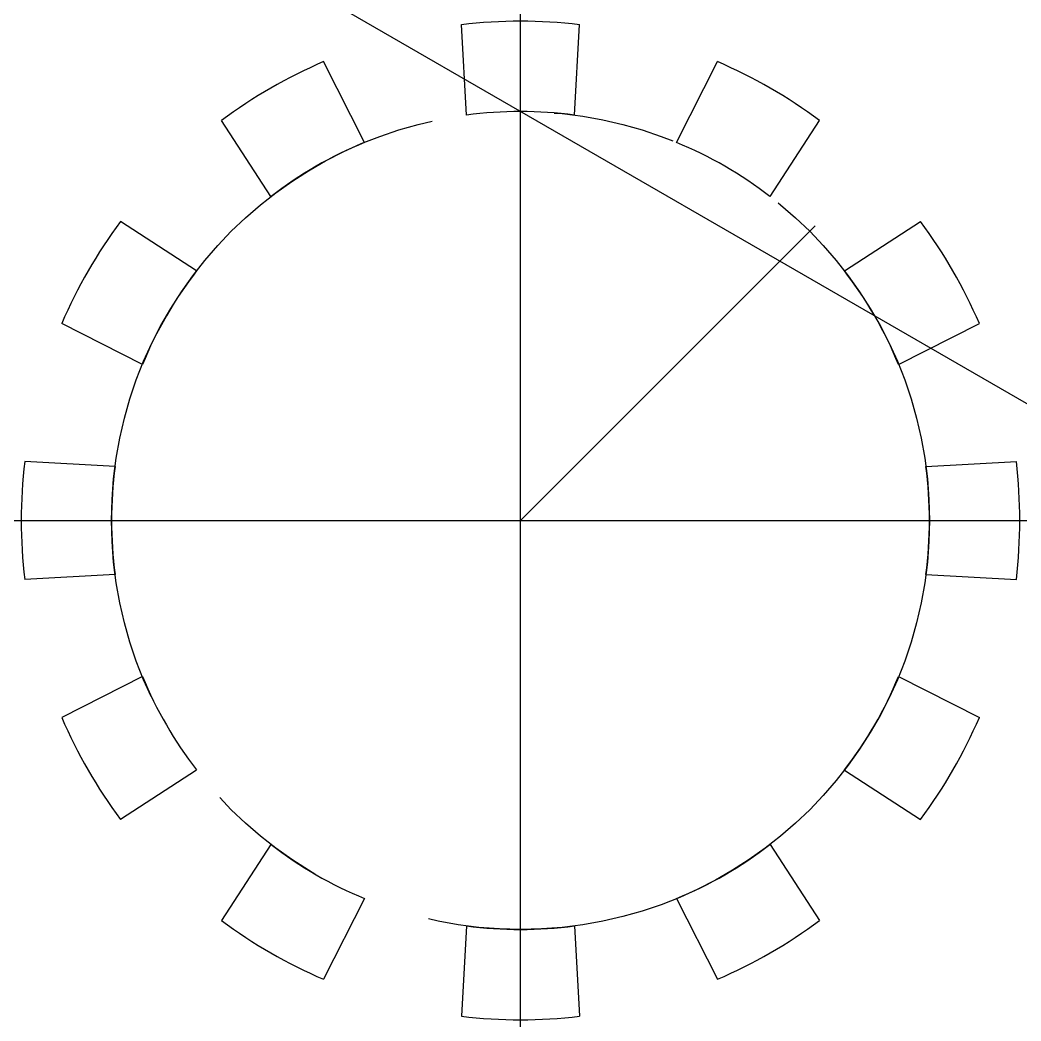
# Model space of a CAD drawing. Header units: millimetres. Extents: x 2648.4 to 2674.4, y 1907.2 to 1933.2.
import ezdxf

# ---------------------------------------------------------------- set-up
doc = ezdxf.new("R2010")
doc.units = ezdxf.units.MM
doc.linetypes.add('CENTER2', pattern=[28.575, 19.05, -3.175, 3.175, -3.175])
doc.layers.add('中心线', color=1, linetype='CENTER2')

# ---------------------------------------------------------------- blocks, each defined once
blk = doc.blocks.new('*U1')
for p, q in [((-1.4, -1.216), (-1.525, 1.126)), ((1.4, -1.216), (1.525, 1.126))]:
    blk.add_line(p, q)
for radius, start, end in [(12.935, 83.2292, 96.7708), (10.595, 82.4069, 97.5931)]:
    blk.add_arc((0, -11.719), radius, start, end)
blk = doc.blocks.new('*U2')
at = {"color": 0, "linetype": 'ByBlock', "lineweight": -2, "transparency": 16777216}
blk.add_blockref('*U1', (2661.392, 1931.923), dxfattribs=at)
for p, rotation in [((2655.533, 1930.353), 29.99999999999998), ((2667.251, 1930.353), 329.9999999999999), ((2651.244, 1926.064), 59.99999999999999), ((2671.541, 1926.064), 299.9999999999999), ((2649.674, 1920.204), 90), ((2673.111, 1920.204), 269.9999999999999), ((2651.244, 1914.345), 120), ((2671.541, 1914.345), 240), ((2655.533, 1910.056), 150), ((2667.251, 1910.056), 210), ((2661.392, 1908.486), 180)]:
    blk.add_blockref('*U1', p, dxfattribs=dict(at, rotation=rotation))

msp = doc.modelspace()

# ---------------------------------------------------------------- linework, layer by layer
msp.add_line((2661.392, 1920.204), (2669.026, 1927.838))
for p, direction in [((2670.568, 1925.502), (-0.866025, 0.5)), ((2661.392, 1920.204), (0, 1)), ((2661.392, 1920.204), (1, 0))]:
    msp.add_xline(p, direction)
at = {"layer": '中心线'}
msp.add_circle((2661.392, 1920.204), 10.595, dxfattribs=at)

# ---------------------------------------------------------------- block references
msp.add_blockref('*U2', (0, 0))

doc.saveas('drawing.dxf')
